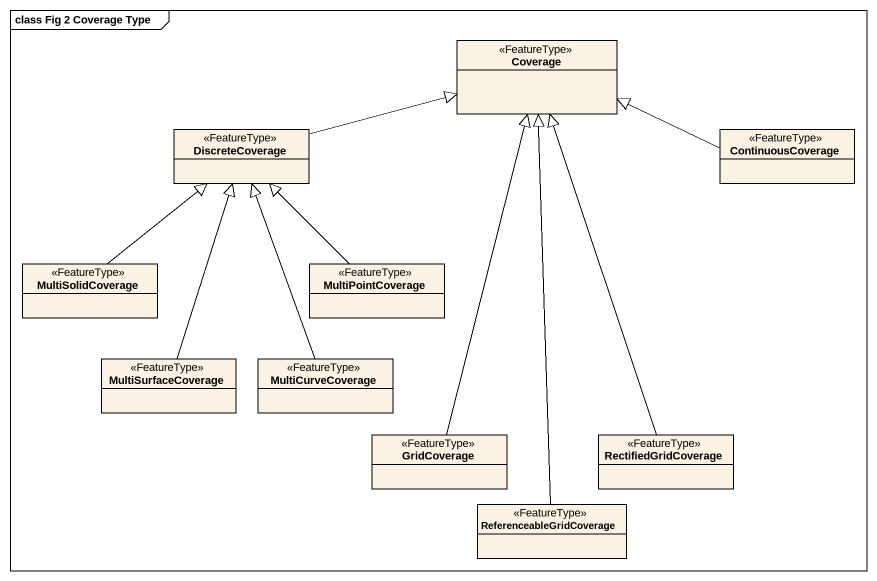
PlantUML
@startuml
mainframe class Fig 2 Coverage Type
hide circle
hide empty members
class Coverage <<FeatureType>>
class DiscreteCoverage <<FeatureType>>
class ContinuousCoverage <<FeatureType>>
class MultiSolidCoverage <<FeatureType>>
class MultiPointCoverage <<FeatureType>>
class MultiSurfaceCoverage <<FeatureType>>
class MultiCurveCoverage <<FeatureType>>
class GridCoverage <<FeatureType>>
class RectifiedGridCoverage <<FeatureType>>
class ReferenceableGridCoverage <<FeatureType>>
DiscreteCoverage -right-|> Coverage
ContinuousCoverage -left-|> Coverage
MultiSolidCoverage -up-|> DiscreteCoverage
MultiPointCoverage -up-|> DiscreteCoverage
MultiSurfaceCoverage -up-|> DiscreteCoverage
MultiCurveCoverage -up-|> DiscreteCoverage
GridCoverage -up-|> Coverage
RectifiedGridCoverage -up-|> Coverage
ReferenceableGridCoverage -up-|> Coverage
@enduml
